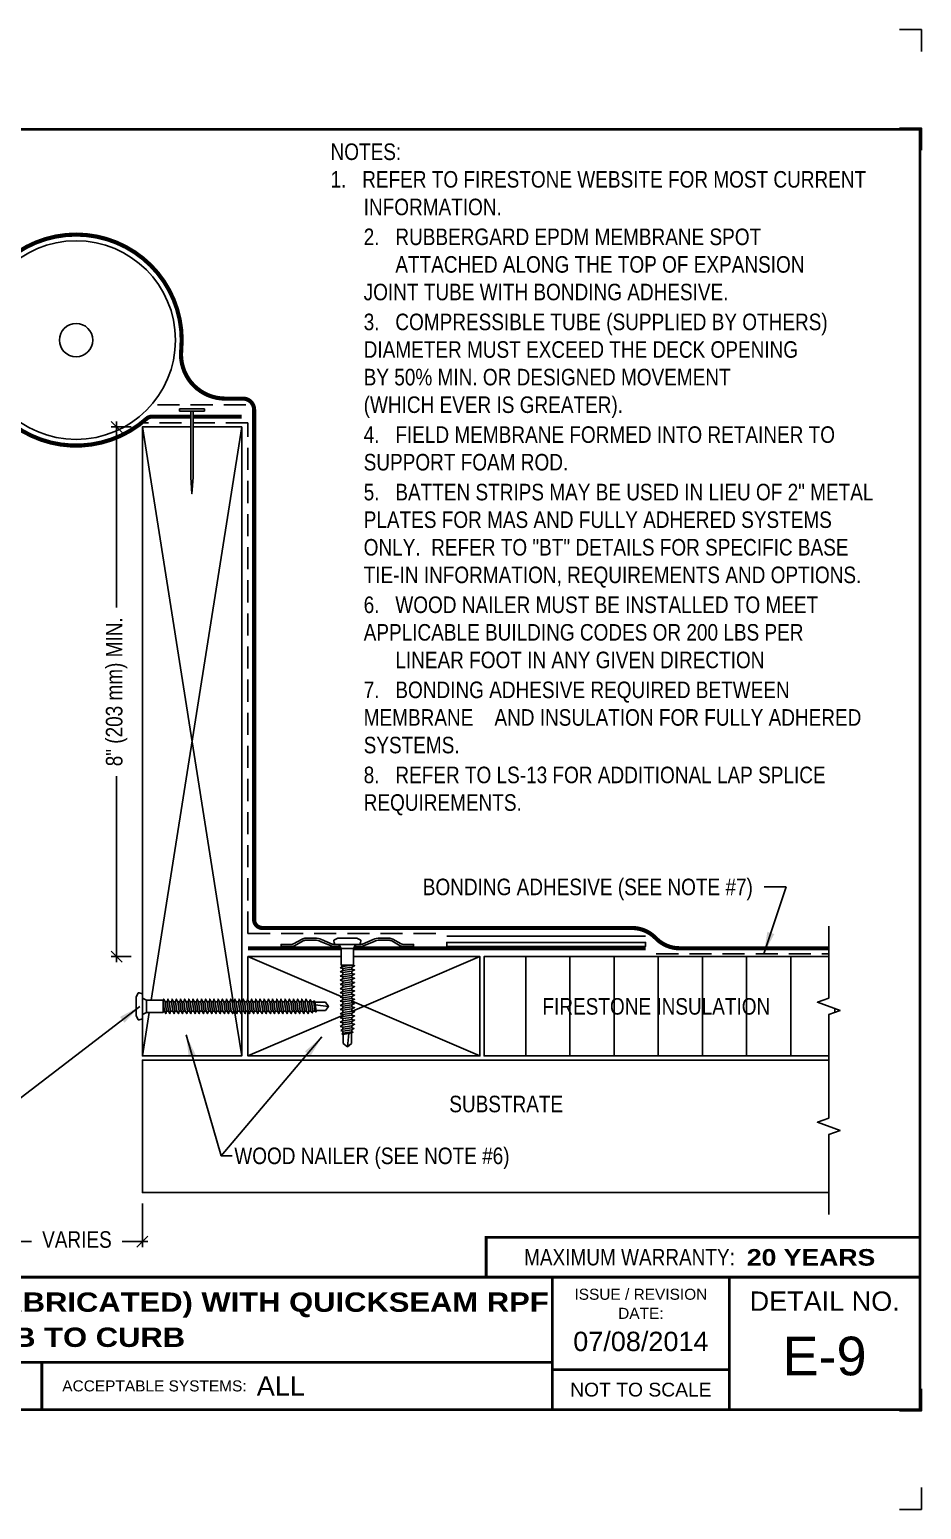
# Model space of a CAD drawing. Header units: inches. Extents: x 233.4 to 253.5, y -19.3 to -2.6.
# Drawn here: x 243.39 to 253.48, y -19.33 to -2.57 of the extents above; entities that cross this region are included whole.
import ezdxf
from ezdxf.enums import TextEntityAlignment as Align

# ---------------------------------------------------------------- set-up
doc = ezdxf.new("R2010")
doc.units = ezdxf.units.IN
doc.header["$MEASUREMENT"] = 0
doc.linetypes.add('HIDDEN', pattern=[0.375, 0.25, -0.125])
doc.layers.get('0').update_dxf_attribs({"linetype": 'CONTINUOUS'})
doc.layers.get('DEFPOINTS').update_dxf_attribs({"linetype": 'CONTINUOUS'})
for name, color, linetype in [('FSBP-ACCESSORY-FIRESTONE', 7, 'CONTINUOUS'), ('FSBP-ACCESSORY-OTHER', 7, 'CONTINUOUS'), ('FSBP-ADHESIVE', 1, 'HIDDEN'), ('FSBP-ANNO-NOTE', 7, 'CONTINUOUS'), ('FSBP-INSULATION', 7, 'CONTINUOUS'), ('FSBP-MEMBRANE', 7, 'CONTINUOUS'), ('FSBP-SUBSTRATE-GENERIC', 9, 'CONTINUOUS'), ('FSBP-TTLB', 7, 'CONTINUOUS'), ('FSBP-TTLB-BORDER', 7, 'CONTINUOUS'), ('FSBP-TTLB-TEXT', 7, 'CONTINUOUS'), ('FSBP-WOOD', 7, 'CONTINUOUS')]:
    doc.layers.add(name, color=color, linetype=linetype)
doc.styles.add('FSBP_ARIAL', font='arial.ttf')
doc.styles.add('FSBP_ARIAL_BOLD', font='')
doc.styles.add('FSBP_ARIAL_NAR', font='ARIALN.TTF')
doc.styles.get('FSBP_ARIAL_BOLD').set_extended_font_data('Arial Black')
doc.linetypes.add('ZIGZAG', pattern='A,0.0001,-0.2,[131,ltypeshp.shx,S=0.2,R=0,X=-0.2,Y=0],-0.4,[131,ltypeshp.shx,S=0.2,R=180,X=0.2,Y=0],-0.2', length=0.8001)
doc.dimstyles.new('FSBP-DIM', dxfattribs={"dimtxt": 0.1875, "dimasz": 0.125, "dimexe": 0.0625, "dimexo": 0.125, "dimgap": 0.125, "dimtad": 0, "dimdec": 0, "dimzin": 1, "dimdsep": 46, "dimlunit": 4, "dimtxsty": 'FSBP_ARIAL_NAR', "dimblk": 'OBLIQUE', "dimcen": 0.09375, "dimdle": 0.0625, "dimclrd": 256, "dimclre": 256, "dimclrt": 256, "dimadec": 0, "dimazin": 0, "dimtfac": 1, "dimtdec": 0, "dimtmove": 1, "dimatfit": 3, "dimfxl": 1, "dimtolj": 1, "dimtzin": 0, "dimlwd": -1, "dimlwe": -1, "dimarcsym": 0})
doc.dimstyles.new('FSBP-LEADER', dxfattribs={"dimtxt": 0.1875, "dimasz": 0.25, "dimexe": 0.0625, "dimexo": 0.125, "dimgap": 0.125, "dimtad": 0, "dimtih": 1, "dimtoh": 1, "dimdec": 4, "dimzin": 0, "dimdsep": 46, "dimlunit": 4, "dimtxsty": 'FSBP_ARIAL_NAR', "dimcen": 0.09375, "dimclrd": 256, "dimclre": 256, "dimclrt": 256, "dimadec": 0, "dimazin": 0, "dimtfac": 1, "dimtdec": 4, "dimtofl": 0, "dimtmove": 0, "dimatfit": 3, "dimfxl": 1, "dimtolj": 1, "dimtzin": 0, "dimlwd": -1, "dimlwe": -1, "dimarcsym": 0})

# ---------------------------------------------------------------- blocks, each defined once
blk = doc.blocks.new('FSBP_FASTENER_OTHERS_1')
at = {"layer": 'FSBP-ACCESSORY-FIRESTONE'}
blk.add_lwpolyline([(0.152, 0.047), (0.105, 0.07), (-0.105, 0.07), (-0.152, 0.047, 0.125), (-0.141, 0), (0.141, 0, 0.125)], format="xyb", close=True, dxfattribs=at)
for points in [[(-0.053, -0.249), (-0.082, -0.265), (-0.053, -0.273), (0.053, -0.258), (0.082, -0.242), (0.053, -0.234), (-0.053, -0.249), (-0.07, -0.234), (0.07, -0.234), (0.07, -0.047), (-0.07, -0.047), (-0.094, 0)], [(0.07, -0.047), (0.094, 0)], [(-0.07, -0.047), (-0.07, -0.234)], [(-0.053, -0.273), (-0.053, -0.297)], [(-0.053, -0.32), (-0.053, -0.344)], [(0.053, -0.258), (0.053, -0.282)], [(0.053, -0.305), (0.053, -0.329)], [(-0.053, -0.368), (-0.053, -0.391)], [(-0.053, -0.415), (-0.053, -0.439)], [(-0.053, -0.463), (-0.053, -0.486)], [(0.053, -0.353), (0.053, -0.376)], [(0.053, -0.4), (0.053, -0.424)], [(0.053, -0.447), (0.053, -0.471)], [(0.053, -0.495), (0.053, -0.518)], [(-0.053, -0.51), (-0.053, -0.534)], [(-0.053, -0.557), (-0.053, -0.581)], [(-0.053, -0.605), (-0.053, -0.628)], [(-0.053, -0.652), (-0.053, -0.676)], [(0.053, -0.542), (0.053, -0.566)], [(0.053, -0.59), (0.053, -0.613)], [(0.053, -0.637), (0.053, -0.661)], [(-0.053, -0.699), (-0.053, -0.723)], [(-0.053, -0.747), (-0.053, -0.77)], [(-0.053, -0.794), (-0.053, -0.818)], [(0.053, -0.684), (0.053, -0.708)], [(0.053, -0.732), (0.053, -0.755)], [(0.053, -0.779), (0.053, -0.803)], [(0.053, -0.826), (0.053, -0.85)], [(-0.053, -0.841), (-0.053, -0.865)], [(-0.053, -0.889), (-0.053, -0.912)], [(-0.053, -0.936), (-0.053, -0.96)], [(-0.053, -0.983), (-0.053, -1.007)], [(0.053, -0.874), (0.053, -0.897)], [(0.053, -0.921), (0.053, -0.945)], [(0.053, -0.968), (0.053, -0.992)], [(-0.053, -1.031), (-0.053, -1.054)], [(-0.053, -1.078), (-0.053, -1.102)], [(-0.053, -1.125), (-0.053, -1.149)], [(-0.053, -1.173), (-0.053, -1.196)], [(0.053, -1.016), (0.053, -1.039)], [(0.053, -1.063), (0.053, -1.087)], [(0.053, -1.11), (0.053, -1.134)], [(0.053, -1.158), (0.053, -1.181)], [(-0.053, -1.22), (-0.053, -1.244)], [(-0.053, -1.267), (-0.053, -1.291)], [(-0.053, -1.315), (-0.053, -1.339)], [(0.053, -1.205), (0.053, -1.229)], [(0.053, -1.252), (0.053, -1.276)], [(0.053, -1.3), (0.053, -1.323)], [(-0.053, -1.362), (-0.053, -1.386)], [(-0.053, -1.41), (-0.053, -1.433)], [(-0.053, -1.457), (-0.053, -1.481)], [(-0.053, -1.504), (-0.053, -1.528)], [(0.053, -1.347), (0.053, -1.371)], [(0.053, -1.394), (0.053, -1.418)], [(0.053, -1.442), (0.053, -1.465)], [(0.053, -1.489), (0.053, -1.513)], [(-0.053, -1.552), (-0.053, -1.575)], [(-0.053, -1.599), (-0.053, -1.623)], [(-0.053, -1.646), (-0.053, -1.67)], [(0.053, -1.537), (0.053, -1.56)], [(0.053, -1.584), (0.053, -1.608)], [(0.053, -1.631), (0.053, -1.655)], [(-0.053, -1.694), (-0.053, -1.717)], [(-0.053, -1.741), (-0.053, -1.765)], [(-0.053, -1.788), (-0.053, -1.812)], [(-0.053, -1.836), (-0.053, -1.859)], [(0.053, -1.679), (0.053, -1.702)], [(0.053, -1.726), (0.053, -1.75)], [(0.053, -1.773), (0.053, -1.797)], [(0.053, -1.821), (0.053, -1.844)], [(-0.053, -1.883), (-0.053, -1.907)], [(-0.053, -1.93), (-0.053, -1.954)], [(-0.047, -1.965), (-0.047, -2.071), (0, -2.106), (0.018, -1.956)], [(0.047, -1.952), (0.047, -2.071), (0, -2.106)], [(0.053, -1.868), (0.053, -1.892)], [(0.053, -1.915), (0.053, -1.939)]]:
    blk.add_lwpolyline(points, dxfattribs=at)
for points in [[(-0.053, -0.297), (0.053, -0.282), (0.082, -0.289), (0.053, -0.305), (-0.053, -0.32), (-0.082, -0.313)], [(-0.053, -0.344), (0.053, -0.329), (0.082, -0.337), (0.053, -0.353), (-0.053, -0.368), (-0.082, -0.36)], [(-0.053, -0.391), (0.053, -0.376), (0.082, -0.384), (0.053, -0.4), (-0.053, -0.415), (-0.082, -0.408)], [(-0.053, -0.439), (0.053, -0.424), (0.082, -0.431), (0.053, -0.447), (-0.053, -0.463), (-0.082, -0.455)], [(-0.053, -0.486), (0.053, -0.471), (0.082, -0.479), (0.053, -0.495), (-0.053, -0.51), (-0.082, -0.502)], [(-0.053, -0.534), (0.053, -0.518), (0.082, -0.526), (0.053, -0.542), (-0.053, -0.557), (-0.082, -0.55)], [(-0.053, -0.581), (0.053, -0.566), (0.082, -0.573), (0.053, -0.59), (-0.053, -0.605), (-0.082, -0.597)], [(-0.053, -0.628), (0.053, -0.613), (0.082, -0.621), (0.053, -0.637), (-0.053, -0.652), (-0.082, -0.644)], [(-0.053, -0.676), (0.053, -0.661), (0.082, -0.668), (0.053, -0.684), (-0.053, -0.699), (-0.082, -0.692)], [(-0.053, -0.723), (0.053, -0.708), (0.082, -0.716), (0.053, -0.732), (-0.053, -0.747), (-0.082, -0.739)], [(-0.053, -0.77), (0.053, -0.755), (0.082, -0.763), (0.053, -0.779), (-0.053, -0.794), (-0.082, -0.786)], [(-0.053, -0.818), (0.053, -0.803), (0.082, -0.81), (0.053, -0.826), (-0.053, -0.841), (-0.082, -0.834)], [(-0.053, -0.865), (0.053, -0.85), (0.082, -0.858), (0.053, -0.874), (-0.053, -0.889), (-0.082, -0.881)], [(-0.053, -0.912), (0.053, -0.897), (0.082, -0.905), (0.053, -0.921), (-0.053, -0.936), (-0.082, -0.928)], [(-0.053, -0.96), (0.053, -0.945), (0.082, -0.952), (0.053, -0.968), (-0.053, -0.983), (-0.082, -0.976)], [(-0.053, -1.007), (0.053, -0.992), (0.082, -1), (0.053, -1.016), (-0.053, -1.031), (-0.082, -1.023)], [(-0.053, -1.054), (0.053, -1.039), (0.082, -1.047), (0.053, -1.063), (-0.053, -1.078), (-0.082, -1.07)], [(-0.053, -1.102), (0.053, -1.087), (0.082, -1.094), (0.053, -1.11), (-0.053, -1.125), (-0.082, -1.118)], [(-0.053, -1.149), (0.053, -1.134), (0.082, -1.142), (0.053, -1.158), (-0.053, -1.173), (-0.082, -1.165)], [(-0.053, -1.196), (0.053, -1.181), (0.082, -1.189), (0.053, -1.205), (-0.053, -1.22), (-0.082, -1.212)], [(-0.053, -1.244), (0.053, -1.229), (0.082, -1.236), (0.053, -1.252), (-0.053, -1.267), (-0.082, -1.26)], [(-0.053, -1.291), (0.053, -1.276), (0.082, -1.284), (0.053, -1.3), (-0.053, -1.315), (-0.082, -1.307)], [(-0.053, -1.339), (0.053, -1.323), (0.082, -1.331), (0.053, -1.347), (-0.053, -1.362), (-0.082, -1.355)], [(-0.053, -1.386), (0.053, -1.371), (0.082, -1.378), (0.053, -1.394), (-0.053, -1.41), (-0.082, -1.402)], [(-0.053, -1.433), (0.053, -1.418), (0.082, -1.426), (0.053, -1.442), (-0.053, -1.457), (-0.082, -1.449)], [(-0.053, -1.481), (0.053, -1.465), (0.082, -1.473), (0.053, -1.489), (-0.053, -1.504), (-0.082, -1.497)], [(-0.053, -1.528), (0.053, -1.513), (0.082, -1.521), (0.053, -1.537), (-0.053, -1.552), (-0.082, -1.544)], [(-0.053, -1.575), (0.053, -1.56), (0.082, -1.568), (0.053, -1.584), (-0.053, -1.599), (-0.082, -1.591)], [(-0.053, -1.623), (0.053, -1.608), (0.082, -1.615), (0.053, -1.631), (-0.053, -1.646), (-0.082, -1.639)], [(-0.053, -1.67), (0.053, -1.655), (0.082, -1.663), (0.053, -1.679), (-0.053, -1.694), (-0.082, -1.686)], [(-0.053, -1.717), (0.053, -1.702), (0.082, -1.71), (0.053, -1.726), (-0.053, -1.741), (-0.082, -1.733)], [(-0.053, -1.765), (0.053, -1.75), (0.082, -1.757), (0.053, -1.773), (-0.053, -1.788), (-0.082, -1.781)], [(-0.053, -1.812), (0.053, -1.797), (0.082, -1.805), (0.053, -1.821), (-0.053, -1.836), (-0.082, -1.828)], [(-0.053, -1.859), (0.053, -1.844), (0.082, -1.852), (0.053, -1.868), (-0.053, -1.883), (-0.082, -1.875)], [(-0.053, -1.907), (0.053, -1.892), (0.075, -1.9), (0.053, -1.915), (-0.053, -1.93), (-0.075, -1.922)], [(-0.053, -1.954), (0.053, -1.939), (0.064, -1.943), (0.053, -1.951), (-0.053, -1.966), (-0.064, -1.962)]]:
    blk.add_lwpolyline(points, close=True, dxfattribs=at)
blk = doc.blocks.new('_OBLIQUE')
at = {"color": 0, "linetype": 'ByBlock'}
blk.add_line((-0.5, -0.5), (0.5, 0.5), dxfattribs=at)
blk = doc.blocks.new('*D7')
at = {"layer": 'DEFPOINTS', "color": 0, "transparency": 16777216}
for p in [(244.662, -7.074), (244.371, -13.074), (244.662, -13.074)]:
    blk.add_point(p, dxfattribs=at)
at = {"layer": 'FSBP-ANNO-NOTE', "transparency": 16777216}
for p, q in [((244.371, -7.012), (244.371, -9.119)), ((244.537, -7.074), (244.308, -7.074)), ((244.371, -13.137), (244.371, -11.029)), ((244.537, -13.074), (244.308, -13.074))]:
    blk.add_line(p, q, dxfattribs=at)
at = {"layer": 'FSBP-ANNO-NOTE', "transparency": 16777216, "xscale": 0.125, "yscale": 0.125, "zscale": 0.125}
for p, rotation in [((244.371, -7.074), 90), ((244.371, -13.074), 270)]:
    blk.add_blockref('_OBLIQUE', p, dxfattribs=dict(at, rotation=rotation))
at = {"layer": 'FSBP-ANNO-NOTE', "transparency": 16777216, "insert": (244.371, -10.074), "char_height": 0.1875, "attachment_point": 5, "rotation": 90, "style": 'FSBP_ARIAL_NAR'}
blk.add_mtext('\\A1;8" (203 mm) MIN.', dxfattribs=at)
blk = doc.blocks.new('TTLB-EPDM_2')
at = {"layer": 'DEFPOINTS', "linetype": 'Continuous', "ltscale": 1.75}
for points in [[(20.016, 13.881), (20.016, 14.131), (19.766, 14.131)], [(20.016, -2.381), (20.016, -2.631), (19.766, -2.631)]]:
    blk.add_lwpolyline(points, dxfattribs=at)
at = {"layer": 'DEFPOINTS', "color": 1}
for points in [[(20.016, 12.766), (20.016, 13.016), (19.766, 13.016)], [(20.016, -1.266), (20.016, -1.516), (19.766, -1.516)]]:
    blk.add_lwpolyline(points, dxfattribs=at)
at = {"layer": 'FSBP-TTLB', "const_width": 0.0312}
blk.add_lwpolyline([(15.09, 0), (20, 0), (20, 0.451), (15.09, 0.451)], close=True, dxfattribs=at)
for points in [[(0, 0), (0, -1.5), (20, -1.5), (20, 0), (0, 0)], [(15.84, 0), (15.84, -0.964)], [(17.841, 0), (17.841, -1.5)], [(20, 0), (20, -1.5)], [(4.825, -0.964), (15.84, -0.964)], [(15.84, -0.964), (15.84, -1.5)], [(15.84, -1.049), (17.841, -1.049)]]:
    blk.add_lwpolyline(points, dxfattribs=at)
at = {"layer": 'FSBP-TTLB-BORDER', "const_width": 0.0312}
blk.add_lwpolyline([(20, 0), (20, 13), (0, 13), (0, 0)], dxfattribs=at)
at = {"layer": 'FSBP-TTLB-TEXT', "const_width": 0.0312}
blk.add_lwpolyline([(10.062, -0.964), (10.062, -1.5)], dxfattribs=at)
at = {"layer": 'FSBP-TTLB-TEXT', "style": 'FSBP_ARIAL_NAR'}
blk.add_text('MAXIMUM WARRANTY:', height=0.1875, dxfattribs=at).set_placement((17.905, 0.226), align=Align.MIDDLE_RIGHT)
at = {"layer": 'FSBP-TTLB-TEXT', "style": 'FSBP_ARIAL'}
for s, height, p in [('ISSUE / REVISION', 0.125, (16.841, -0.194)), ('DETAIL NO.', 0.2188, (18.921, -0.272)), ('DATE:', 0.125, (16.841, -0.41)), ('NOT TO SCALE', 0.15625, (16.841, -1.274))]:
    blk.add_text(s, height=height, dxfattribs=at).set_placement(p, align=Align.MIDDLE_CENTER)
blk.add_text('ACCEPTABLE SYSTEMS:', height=0.125, dxfattribs=at).set_placement((10.293, -1.232), align=Align.MIDDLE_LEFT)
at = {"layer": 'FSBP-TTLB-TEXT'}
for tag, height, style, p in [('MAXIMUM_WARRANTY', 0.188, 'FSBP_ARIAL_BOLD', (18.04, 0.224)), ('ACCPT_SYSTEMS', 0.219, 'FSBP_ARIAL', (12.494, -1.232))]:
    blk.add_attdef(tag, text='', height=height, dxfattribs=dict(at, style=style)).set_placement(p, align=Align.MIDDLE_LEFT)
for tag, height, style, p in [('DETAIL_DESCP_LINE_1', 0.219, 'FSBP_ARIAL_BOLD', (10.331, -0.283)), ('DETAIL_DESCP_LINE_2', 0.219, 'FSBP_ARIAL_BOLD', (10.331, -0.681)), ('ISSUE_REV_DATE', 0.219, 'FSBP_ARIAL', (16.841, -0.728)), ('DETAIL_NUMBER', 0.438, 'FSBP_ARIAL', (18.919, -0.893))]:
    blk.add_attdef(tag, text='', height=height, dxfattribs=dict(at, style=style)).set_placement(p, align=Align.MIDDLE_CENTER)
blk = doc.blocks.new('FSBP_HOT-DIPPED-NAIL')
at = {"layer": 'FSBP-ACCESSORY-OTHER'}
blk.add_lwpolyline([(0, 0.1875), (0, -0.1875), (-0.03125, -0.1875), (-0.03125, 0.1875)], close=True, dxfattribs=at)
blk.add_lwpolyline([(0, 0.015625), (1, 0.015625), (1.25, 0), (1, -0.015625), (0, -0.015625)], dxfattribs=at)
blk = doc.blocks.new('FSBP_AP_FASTENER_02')
at = {"layer": 'FSBP-ACCESSORY-FIRESTONE'}
for p, q in [((-0.125, 0), (-0.094, -0.063)), ((0.094, -0.063), (0.125, 0)), ((-0.094, -0.063), (-0.094, -0.312)), ((-0.094, -0.063), (0.094, -0.063)), ((0.094, -0.063), (0.094, -0.312)), ((-0.094, -0.312), (-0.07, -0.333)), ((-0.07, -0.364), (-0.07, -0.396)), ((-0.07, -0.427), (-0.07, -0.459)), ((0.07, -0.344), (0.07, -0.376)), ((0.07, -0.407), (0.07, -0.439)), ((-0.07, -0.49), (-0.07, -0.522)), ((-0.07, -0.554), (-0.07, -0.585)), ((-0.07, -0.617), (-0.07, -0.648)), ((0.07, -0.47), (0.07, -0.502)), ((0.07, -0.533), (0.07, -0.565)), ((0.07, -0.597), (0.07, -0.628)), ((0.07, -0.66), (0.07, -0.691)), ((-0.07, -0.68), (-0.07, -0.711)), ((-0.07, -0.743), (-0.07, -0.775)), ((-0.07, -0.806), (-0.07, -0.838)), ((-0.07, -0.869), (-0.07, -0.901)), ((0.07, -0.723), (0.07, -0.754)), ((0.07, -0.786), (0.07, -0.818)), ((0.07, -0.849), (0.07, -0.881)), ((-0.07, -0.932), (-0.07, -0.964)), ((-0.07, -0.996), (-0.07, -1.027)), ((-0.07, -1.059), (-0.07, -1.09)), ((0.07, -0.912), (0.07, -0.944)), ((0.07, -0.975), (0.07, -1.007)), ((0.07, -1.039), (0.07, -1.07)), ((0.07, -1.102), (0.07, -1.133)), ((-0.07, -1.122), (-0.07, -1.153)), ((-0.07, -1.185), (-0.07, -1.216)), ((-0.07, -1.248), (-0.07, -1.28)), ((-0.07, -1.311), (-0.07, -1.343)), ((0.062, -1.498), (0.062, -1.34)), ((0.07, -1.165), (0.07, -1.196)), ((0.07, -1.228), (0.07, -1.26)), ((0.07, -1.291), (0.07, -1.323)), ((0, -1.545), (-0.063, -1.498)), ((-0.063, -1.498), (-0.063, -1.357)), ((0, -1.545), (0.025, -1.345)), ((0.062, -1.498), (0, -1.545))]:
    blk.add_line(p, q, dxfattribs=at)
blk.add_lwpolyline([(0.188, 0, 0.125), (0.203, 0.062), (0.141, 0.094), (-0.141, 0.094), (-0.203, 0.062, 0.125), (-0.188, 0)], format="xyb", close=True, dxfattribs=at)
for points in [[(-0.109, -0.354), (-0.07, -0.333), (0.07, -0.312), (0.109, -0.323), (0.07, -0.344), (-0.07, -0.364)], [(-0.109, -0.417), (-0.07, -0.396), (0.07, -0.376), (0.109, -0.386), (0.07, -0.407), (-0.07, -0.427)], [(-0.109, -0.48), (-0.07, -0.459), (0.07, -0.439), (0.109, -0.449), (0.07, -0.47), (-0.07, -0.49)], [(-0.109, -0.543), (-0.07, -0.522), (0.07, -0.502), (0.109, -0.512), (0.07, -0.533), (-0.07, -0.554)], [(-0.109, -0.606), (-0.07, -0.585), (0.07, -0.565), (0.109, -0.575), (0.07, -0.597), (-0.07, -0.617)], [(-0.109, -0.67), (-0.07, -0.648), (0.07, -0.628), (0.109, -0.638), (0.07, -0.66), (-0.07, -0.68)], [(-0.109, -0.733), (-0.07, -0.711), (0.07, -0.691), (0.109, -0.702), (0.07, -0.723), (-0.07, -0.743)], [(-0.109, -0.796), (-0.07, -0.775), (0.07, -0.754), (0.109, -0.765), (0.07, -0.786), (-0.07, -0.806)], [(-0.109, -0.859), (-0.07, -0.838), (0.07, -0.818), (0.109, -0.828), (0.07, -0.849), (-0.07, -0.869)], [(-0.109, -0.922), (-0.07, -0.901), (0.07, -0.881), (0.109, -0.891), (0.07, -0.912), (-0.07, -0.932)], [(-0.109, -0.985), (-0.07, -0.964), (0.07, -0.944), (0.109, -0.954), (0.07, -0.975), (-0.07, -0.996)], [(-0.109, -1.048), (-0.07, -1.027), (0.07, -1.007), (0.109, -1.017), (0.07, -1.039), (-0.07, -1.059)], [(-0.109, -1.112), (-0.07, -1.09), (0.07, -1.07), (0.109, -1.08), (0.07, -1.102), (-0.07, -1.122)], [(-0.109, -1.175), (-0.07, -1.153), (0.07, -1.133), (0.109, -1.143), (0.07, -1.165), (-0.07, -1.185)], [(-0.109, -1.238), (-0.07, -1.216), (0.07, -1.196), (0.109, -1.207), (0.07, -1.228), (-0.07, -1.248)], [(-0.1, -1.3), (-0.07, -1.28), (0.07, -1.26), (0.1, -1.271), (0.07, -1.291), (-0.07, -1.311)], [(-0.085, -1.353), (-0.07, -1.343), (0.07, -1.323), (0.085, -1.328), (0.07, -1.338), (-0.07, -1.359)]]:
    blk.add_lwpolyline(points, close=True, dxfattribs=at)
blk.add_lwpolyline([(-0.094, -0.312), (0.094, -0.312)], dxfattribs=at)
blk = doc.blocks.new('FSBP_AP_FASTENER_W_2inPLATE_2')
blk.add_line((-0.125, 0.031), (0.125, 0.031))
at = {"layer": 'FSBP-ACCESSORY-FIRESTONE'}
for p, q in [((-0.125, 0), (-0.109, 0)), ((0.125, 0), (0.109, 0))]:
    blk.add_line(p, q, dxfattribs=at)
for points in [[(-1, 0), (-0.844, 0, 0.125489), (-0.799, 0.011), (-0.669, 0.082, -0.125489), (-0.624, 0.094), (-0.489, 0.094, -0.10157), (-0.403, 0.076), (-0.243, 0.008, 0.10157), (-0.206, 0), (-0.125, 0), (-0.125, 0.031), (-0.206, 0.031, -0.10157), (-0.231, 0.036), (-0.39, 0.105, 0.10157), (-0.489, 0.125), (-0.624, 0.125, 0.125489), (-0.684, 0.11), (-0.814, 0.039, -0.125489), (-0.844, 0.031), (-1, 0.031)], [(1, 0), (0.844, 0, -0.125489), (0.799, 0.011), (0.669, 0.082, 0.125489), (0.624, 0.094), (0.489, 0.094, 0.10157), (0.403, 0.076), (0.243, 0.008, -0.10157), (0.206, 0), (0.125, 0), (0.125, 0.031), (0.206, 0.031, 0.10157), (0.231, 0.036), (0.39, 0.105, -0.10157), (0.489, 0.125), (0.624, 0.125, -0.125489), (0.684, 0.11), (0.814, 0.039, 0.125489), (0.844, 0.031), (1, 0.031)]]:
    blk.add_lwpolyline(points, format="xyb", close=True, dxfattribs=at)
blk.add_blockref('FSBP_AP_FASTENER_02', (0, 0.031), dxfattribs=at)
blk = doc.blocks.new('*D9')
at = {"layer": 'DEFPOINTS', "color": 0, "transparency": 16777216}
for p in [(243.162, -15.746), (244.662, -15.746), (244.662, -16.301)]:
    blk.add_point(p, dxfattribs=at)
at = {"layer": 'FSBP-ANNO-NOTE', "transparency": 16777216}
for p, q in [((243.162, -15.871), (243.162, -16.363)), ((244.662, -15.871), (244.662, -16.363)), ((243.099, -16.301), (243.409, -16.301)), ((244.724, -16.301), (244.434, -16.301))]:
    blk.add_line(p, q, dxfattribs=at)
at = {"layer": 'FSBP-ANNO-NOTE', "transparency": 16777216, "xscale": 0.125, "yscale": 0.125, "zscale": 0.125, "rotation": 180}
blk.add_blockref('_OBLIQUE', (243.162, -16.301), dxfattribs=at)
at = {"layer": 'FSBP-ANNO-NOTE', "transparency": 16777216, "xscale": 0.125, "yscale": 0.125, "zscale": 0.125}
blk.add_blockref('_OBLIQUE', (244.662, -16.301), dxfattribs=at)
at = {"layer": 'FSBP-ANNO-NOTE', "transparency": 16777216, "insert": (243.922, -16.279), "char_height": 0.1875, "attachment_point": 5, "style": 'FSBP_ARIAL_NAR'}
blk.add_mtext('\\A1;VARIES', dxfattribs=at)

msp = doc.modelspace()

# ---------------------------------------------------------------- hatches: boundary and pattern name
at = {"layer": 'FSBP-INSULATION'}
h = msp.add_hatch(dxfattribs=at)
h.set_pattern_fill('LINE', color=256, scale=4, angle=90, style=0)
h.set_pattern_definition([(90, (-44, -70.04667), (-0.5, 3e-17), [])])
h.paths.add_polyline_path([(239.295, -13.074), (235.07, -13.074), (235.07, -13.543), (234.941, -13.59), (235.199, -13.684), (235.07, -13.73), (235.07, -14.199), (239.295, -14.199)])
h.paths.add_polyline_path([(252.301, -13.59), (252.43, -13.543), (252.43, -13.074), (248.529, -13.074), (248.529, -14.199), (252.43, -14.199), (252.43, -13.73), (252.558, -13.684)])
h.paths.add_polyline_path([(235.845, -13.782), (238.52, -13.782), (238.52, -13.491), (235.845, -13.491)], flags=24)
h.paths.add_polyline_path([(249.142, -13.782), (251.817, -13.782), (251.817, -13.491), (249.142, -13.491)], flags=24)

# ---------------------------------------------------------------- linework, layer by layer
msp.add_line((245.553, -15.33), (245.677, -15.33))
at = {"layer": 'FSBP-ACCESSORY-OTHER'}
for radius in [1.125, 0.188]:
    msp.add_circle((243.912, -6.09), radius, dxfattribs=at)
at = {"layer": 'FSBP-ADHESIVE', "linetype": 'HIDDEN'}
for p, q in [((245.833, -6.824), (244.818, -6.824)), ((245.857, -7.027), (244.662, -7.027)), ((245.857, -12.811), (245.857, -7.027)), ((245.857, -12.811), (248.045, -12.811)), ((250.478, -13.042), (252.43, -13.042))]:
    msp.add_line(p, q, dxfattribs=at)
at = {"layer": 'FSBP-ADHESIVE', "linetype": 'ZIGZAG', "ltscale": 0.17}
msp.add_line((248.107, -12.843), (250.357, -12.843), dxfattribs=at)
at = {"layer": 'FSBP-INSULATION', "linetype": 'Continuous'}
msp.add_lwpolyline([(252.43, -14.199), (252.43, -13.73), (252.558, -13.684), (252.301, -13.59), (252.43, -13.543), (252.43, -12.729)], dxfattribs=at)
at = {"layer": 'FSBP-INSULATION'}
msp.add_lwpolyline([(252.43, -13.074), (248.529, -13.074), (248.529, -14.199), (252.43, -14.199)], dxfattribs=at)
at = {"layer": 'FSBP-MEMBRANE', "const_width": 0.0469}
for points in [[(241.523, -9.801), (241.523, -7.956, -0.198912), (241.633, -7.691), (241.622, -7.702, 0.198912), (241.732, -7.436), (241.732, -6.847, -0.414214), (241.826, -6.753), (242.225, -6.753, 0.442757), (242.723, -6.205, -1.101433), (245.102, -6.205), (245.102, -6.205, 0.442757), (245.6, -6.753), (245.802, -6.753, -0.414214), (245.927, -6.878), (245.927, -12.598), (245.927, -12.655, 0.414214), (246.021, -12.749), (250.202, -12.749, -0.198912), (250.467, -12.859), (250.478, -12.87, 0.198912), (250.743, -12.979), (252.43, -12.979)], [(242.611, -6.957), (243.053, -6.957, -0.184533), (243.115, -6.981, 0.382077), (244.709, -6.981, -0.184533), (244.772, -6.957), (245.213, -6.957)]]:
    msp.add_lwpolyline(points, format="xyb", dxfattribs=at)
at = {"layer": 'FSBP-MEMBRANE'}
for points, const_width in [([(245.236, -6.957), (245.787, -6.957)], 0.0469), ([(245.857, -12.98), (246.912, -12.98)], 0.045), ([(247.052, -12.98), (250.357, -12.98)], 0.045)]:
    msp.add_lwpolyline(points, dxfattribs=dict(at, const_width=const_width))
msp.add_lwpolyline([(248.107, -12.958), (250.357, -12.958), (250.357, -12.913), (248.107, -12.913)], close=True, dxfattribs=at)
at = {"layer": 'FSBP-SUBSTRATE-GENERIC'}
for points in [[(252.43, -14.246), (244.662, -14.246), (244.662, -15.746), (252.43, -15.746)], [(252.43, -15.996), (252.43, -15.09), (252.558, -15.043), (252.301, -14.949), (252.43, -14.902), (252.43, -14.199)]]:
    msp.add_lwpolyline(points, dxfattribs=at)
at = {"layer": 'FSBP-WOOD'}
for p, q in [((244.662, -7.074), (245.69, -13.584)), ((244.762, -13.566), (245.787, -7.074)), ((245.787, -7.074), (245.236, -7.074)), ((245.787, -13.584), (245.787, -7.074)), ((245.857, -13.074), (246.911, -13.526)), ((247.042, -13.692), (248.482, -13.074)), ((244.662, -14.199), (244.739, -13.707)), ((245.706, -13.689), (245.787, -14.199)), ((245.857, -14.199), (246.929, -13.74)), ((247.035, -13.579), (248.482, -14.199))]:
    msp.add_line(p, q, dxfattribs=at)
for points in [[(245.213, -7.074), (244.662, -7.074), (244.662, -14.199), (245.787, -14.199), (245.787, -13.691)], [(246.912, -13.074), (245.857, -13.074), (245.857, -13.566)], [(245.857, -13.689), (245.857, -14.199), (248.482, -14.199), (248.482, -13.074), (247.052, -13.074)]]:
    msp.add_lwpolyline(points, dxfattribs=at)

# ---------------------------------------------------------------- block references
at = {"ltscale": 1.75}
msp.add_blockref('TTLB-EPDM_2', (233.463, -16.704), dxfattribs=at).add_auto_attribs({'DETAIL_DESCP_LINE_1': 'EXPANSION JOINT (FIELD FABRICATED) WITH QUICKSEAM RPF', 'DETAIL_DESCP_LINE_2': 'CURB TO CURB', 'ACCPT_SYSTEMS': 'ALL', 'ISSUE_REV_DATE': '07/08/2014', 'DETAIL_NUMBER': 'E-9', 'MAXIMUM_WARRANTY': '20 YEARS'})
at = {"layer": 'FSBP-ACCESSORY-FIRESTONE', "xscale": 0.75, "yscale": 0.75, "zscale": 0.75}
msp.add_blockref('FSBP_AP_FASTENER_W_2inPLATE_2', (246.982, -12.958), dxfattribs=at)
at = {"layer": 'FSBP-ACCESSORY-FIRESTONE', "rotation": 90}
msp.add_blockref('FSBP_FASTENER_OTHERS_1', (244.662, -13.637), dxfattribs=at)
at = {"layer": 'FSBP-ACCESSORY-OTHER', "xscale": 0.75, "yscale": 0.75, "zscale": 0.75, "rotation": 270}
msp.add_blockref('FSBP_HOT-DIPPED-NAIL', (245.224, -6.894), dxfattribs=at)

# ---------------------------------------------------------------- texts
at = {"layer": 'FSBP-ANNO-NOTE', "style": 'FSBP_ARIAL_NAR'}
for s, p in [('BONDING ADHESIVE (SEE NOTE #7)', (247.836, -12.284)), ('WOOD NAILER (SEE NOTE #6)', (245.703, -15.33))]:
    msp.add_text(s, height=0.1875, dxfattribs=at).set_placement(p, align=Align.MIDDLE_LEFT)
for s, p in [('FIRESTONE INSULATION', (250.479, -13.637)), ('SUBSTRATE', (248.78, -14.743))]:
    msp.add_text(s, height=0.1875, dxfattribs=at).set_placement(p, align=Align.MIDDLE_CENTER)
at = {"layer": 'FSBP-ANNO-NOTE', "insert": (246.792, -3.863), "char_height": 0.1875, "attachment_point": 1, "style": 'FSBP_ARIAL_NAR'}
msp.add_mtext_dynamic_manual_height_columns('\\A1;NOTES:\\P\\pi-0.375,l0.375;1.   REFER TO FIRESTONE WEBSITE FOR MOST CURRENT INFORMATION.\\P\\pi0;{\\H0.083333x;\\P\\pi-0.375;}2.   RUBBERGARD EPDM MEMBRANE SPOT \\P\\pt0.375;      ATTACHED ALONG THE TOP OF EXPANSION\\P\\pi0;JOINT TUBE WITH BONDING ADHESIVE.{\\H0.083333x;\\P\\P\\pi-0.375,tz;}3.   COMPRESSIBLE TUBE (SUPPLIED BY OTHERS) DIAMETER MUST EXCEED THE DECK OPENING \\P\\pi0;BY 50% MIN. OR DESIGNED MOVEMENT \\P(WHICH EVER IS GREATER).{\\H0.083333x;\\P\\P\\pi-0.375;}4.   FIELD MEMBRANE FORMED INTO RETAINER TO SUPPORT FOAM ROD.{\\H0.083333x;\\P\\P\\pt0.375;}5.   BATTEN STRIPS MAY BE USED IN LIEU OF 2" METAL PLATES FOR MAS AND FULLY ADHERED SYSTEMS ONLY.  REFER TO "BT" DETAILS FOR SPECIFIC BASE TIE-IN INFORMATION, REQUIREMENTS AND OPTIONS.\\P{\\H0.083333x;\\P\\ptz;}6.   WOOD NAILER MUST BE INSTALLED TO MEET APPLICABLE BUILDING CODES OR 200 LBS PER \\P\\pt0.375;      LINEAR FOOT IN ANY GIVEN DIRECTION\\P{\\H0.083333x;\\P}7.   BONDING ADHESIVE REQUIRED BETWEEN MEMBRANE    AND INSULATION FOR FULLY ADHERED SYSTEMS.\\P{\\H0.083333x;\\P}8.   REFER TO LS-13 FOR ADDITIONAL LAP SPLICE   REQUIREMENTS.', width=6.25719, gutter_width=5, heights=[7.958], dxfattribs=at)

# ---------------------------------------------------------------- dimensions: what is measured, and where the dimension line sits
at = {"layer": 'FSBP-ANNO-NOTE'}
dim = msp.add_linear_dim(base=(244.371, -13.074), p1=(244.662, -7.074), p2=(244.662, -13.074), angle=90, text='8" (203 mm) MIN.', dimstyle='FSBP-DIM', dxfattribs=at)
dim.commit()
dim.dimension.update_dxf_attribs({"geometry": '*D7', "text_midpoint": (244.371, -10.074), "dimtype": 160})
dim = msp.add_linear_dim(base=(244.662, -16.301), p1=(243.162, -15.746), p2=(244.662, -15.746), text='VARIES', dimstyle='FSBP-DIM', dxfattribs=at)
dim.commit()
dim.dimension.update_dxf_attribs({"geometry": '*D9', "text_midpoint": (243.922, -16.279), "dimtype": 160})

# ---------------------------------------------------------------- leaders
for points in [[(251.695, -13.042), (251.949, -12.284), (251.699, -12.284)], [(244.633, -13.637), (242.455, -15.309), (242.275, -15.309)], [(245.157, -13.959), (245.553, -15.33), (245.677, -15.33)], [(246.695, -13.983), (245.553, -15.33)]]:
    msp.add_leader(points, dimstyle='FSBP-LEADER', dxfattribs=at)

doc.saveas('drawing.dxf')
